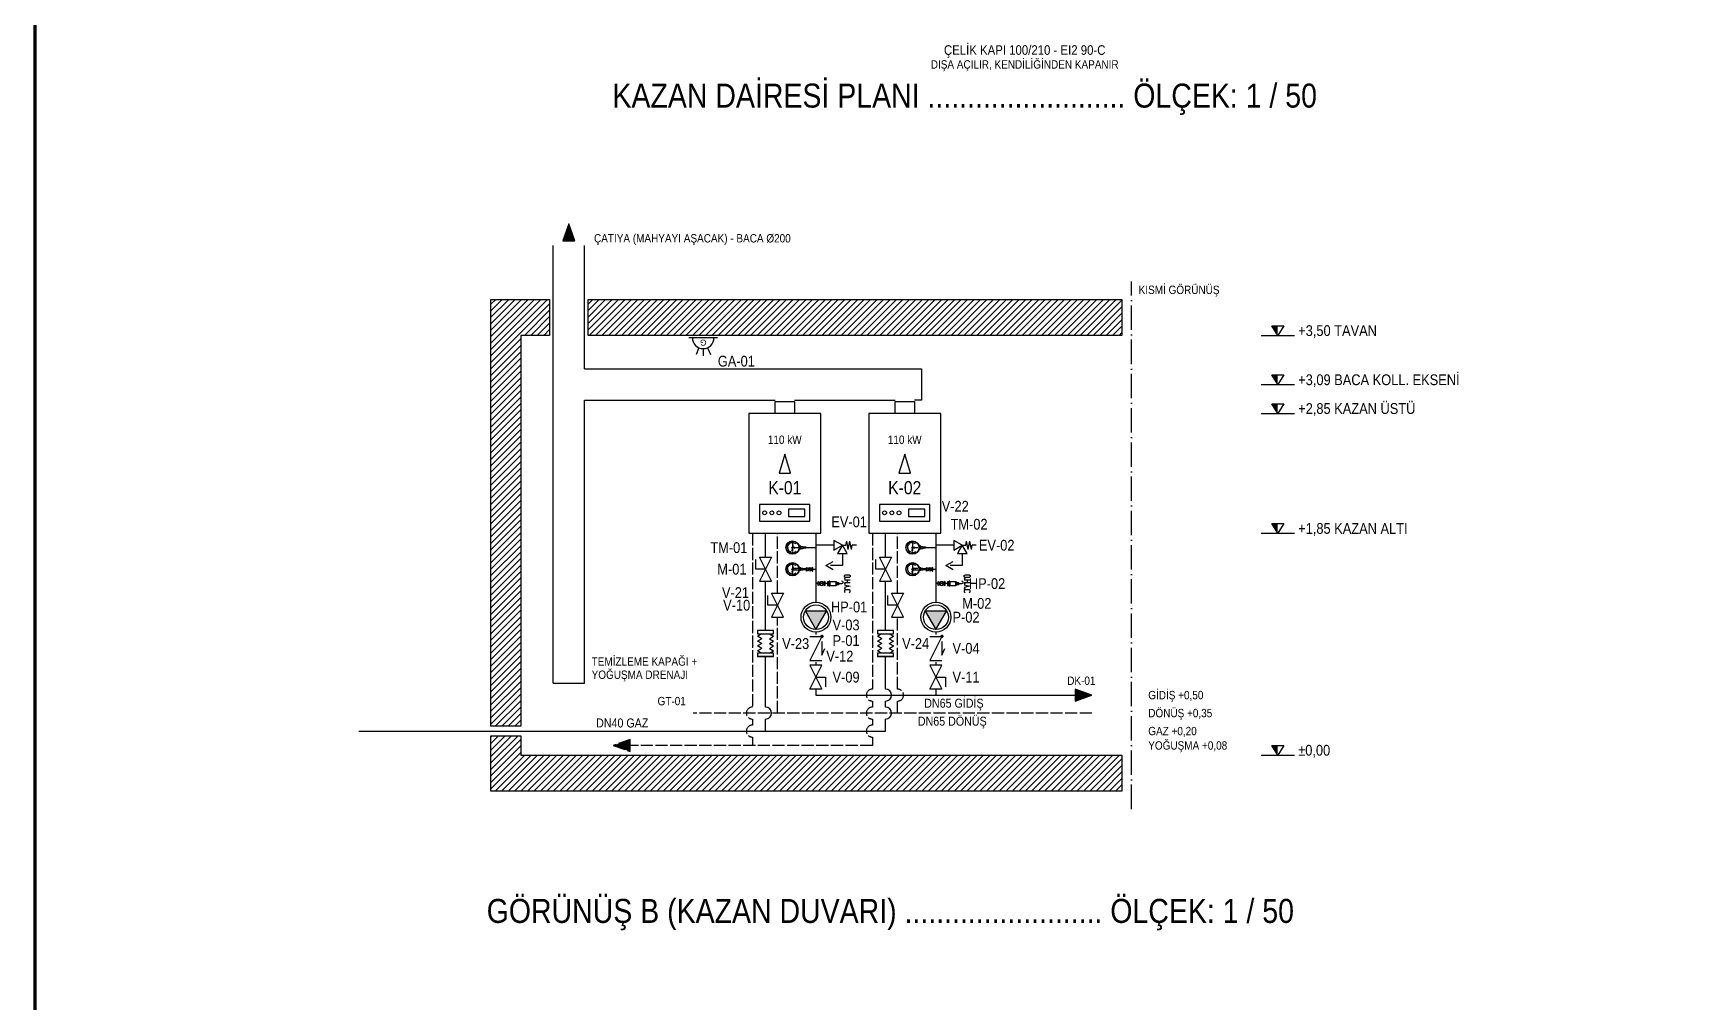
# Model space of a CAD drawing. Header units: centimetres. Extents: x -407 to 3667, y -2994 to 827.
# Drawn here: x -407 to 978, y -941 to -133 of the extents above; entities that cross this region are included whole.
import ezdxf
from ezdxf.enums import TextEntityAlignment as Align

# ---------------------------------------------------------------- set-up
doc = ezdxf.new("R2010")
doc.units = ezdxf.units.CM
doc.header["$LTSCALE"] = 8
doc.linetypes.add('DASHDOT', pattern=[3.556, 2.54, -0.508, 0, -0.508])
doc.linetypes.add('DASHED', pattern=[1.524, 1.27, -0.254])
for name, color, linetype in [('ROTAS-DOGALGAZ-BORU', 2, 'Continuous'), ('ROTAS-DOGALGAZ-SEMBOL', 2, 'Continuous'), ('ROTAS-ISITMA-BACA', 8, 'Continuous'), ('ROTAS-ISITMA-BASLIK', 5, 'Continuous'), ('ROTAS-ISITMA-CAP', 41, 'Continuous'), ('ROTAS-ISITMA-CIHAZ', 135, 'Continuous'), ('ROTAS-ISITMA-DONUS', 30, 'DASHED'), ('ROTAS-ISITMA-ETIKET', 3, 'Continuous'), ('ROTAS-ISITMA-GIDIS', 10, 'Continuous'), ('ROTAS-ISITMA-POMPA', 30, 'Continuous'), ('ROTAS-ISITMA-VANA', 1, 'Continuous'), ('ROTAS-ISITMA-YAZI', 7, 'Continuous'), ('ROTAS-ISITMA-YOGUSMA', 6, 'DASHED'), ('ROTAS-KESIT-HATTI', 1, 'DASHDOT'), ('ROTAS-KOT', 3, 'Continuous'), ('ROTAS-MIMARI-DUVAR', 7, 'Continuous'), ('ROTAS-MIMARI-KAPI', 7, 'Continuous'), ('ROTAS-MIMARI-TARAMA', 8, 'Continuous'), ('ROTAS-PAFTA', 7, 'Continuous')]:
    doc.layers.add(name, color=color, linetype=linetype)
doc.styles.add('ROTAS', font='arial.ttf')

# ---------------------------------------------------------------- blocks, each defined once
blk = doc.blocks.new('ROTAS-KAZAN-ON')
for points in [[(0, 0), (60, 0), (60, 100), (0, 100)], [(25.2, 50), (34.8, 50), (30, 66)], [(9, 10), (51, 10), (51, 24), (9, 24)], [(33, 14), (46.8, 14), (46.8, 20), (33, 20)]]:
    blk.add_lwpolyline(points, close=True)
blk.add_lwpolyline([(22, 100), (22, 110), (38, 110), (38, 100)])
for centre in [(13.2, 17), (19.2, 17), (25.2, 17)]:
    blk.add_circle(centre, 1.6)
blk = doc.blocks.new('ROTAS-KD-EMNIYET-VENTILI')
at = {"color": 1}
for p, q in [((3.49, 29.64), (-3.49, 28.301)), ((3.49, 26.962), (-3.49, 28.301)), ((0, 33.664), (0, 30.31)), ((3.49, 29.64), (0, 30.31)), ((0, 22), (-4, 15)), ((-4, 15), (4, 15)), ((3.49, 26.962), (-3.49, 25.622)), ((0, 24.953), (-3.49, 25.622)), ((7, 26), (0, 22)), ((0, 22), (0, 24.953)), ((0, 22), (7, 18)), ((4, 15), (0, 22)), ((0, 15), (0, 0)), ((7, 18), (7, 26)), ((7, 22), (17, 22)), ((17, 8.268), (13.5, 14.33)), ((17, 22), (17, 12)), ((20.5, 14.33), (17, 8.268))]:
    blk.add_line(p, q, dxfattribs=at)
at = {"style": 'ROTAS', "flags": 1}
blk.add_attdef('CAP', (-8.533, 6.372), '', height=10, rotation=358.601, dxfattribs=at)
blk = doc.blocks.new('ROTAS-KD-PURJOR')
at = {"color": 2}
for p, q in [((-4.485, 41.102), (-3.488, 42.597)), ((-4.485, 41.102), (4.485, 41.102)), ((-4.485, 29.165), (-4.485, 41.102)), ((-3.488, 43.095), (3.488, 43.095)), ((-3.488, 42.597), (-3.488, 43.095)), ((-3.488, 42.597), (3.488, 42.597)), ((-2.363, 56.51), (-3.002, 56.51)), ((-2.492, 47.082), (2.492, 47.082)), ((-2.492, 43.095), (-2.492, 47.082)), ((-0.997, 47.082), (-0.997, 43.095)), ((0, 47.082), (0, 54.148)), ((0.997, 47.082), (0.997, 43.095)), ((2.492, 47.082), (2.492, 43.095)), ((3.488, 42.597), (3.488, 43.095)), ((3.488, 42.597), (4.485, 41.102)), ((4.485, 41.102), (4.485, 29.165)), ((-4.983, 29.165), (4.983, 29.165)), ((-4.983, 29.165), (-4.983, 27.67)), ((-4.983, 27.67), (4.983, 27.67)), ((-4.983, 27.67), (-3.987, 26.175)), ((-3.987, 26.175), (3.987, 26.175)), ((-3.987, 26.175), (-3.987, 24.182)), ((-3.987, 24.182), (3.987, 24.182)), ((-1.993, 26.175), (-1.993, 24.182)), ((1.993, 26.175), (1.993, 24.182)), ((3.987, 26.175), (4.983, 27.67)), ((3.987, 24.182), (3.987, 26.175)), ((4.983, 27.67), (4.983, 29.165))]:
    blk.add_line(p, q, dxfattribs=at)
at = {"color": 1}
for p, q in [((0, 24.182), (0, 19.407)), ((0, 4.775), (0, 0))]:
    blk.add_line(p, q, dxfattribs=at)
at = {"color": 2}
for points in [[(-16.68, 59.144), (-17.98, 61.144), (-17.98, 69.144), (-16.68, 71.144), (-14.08, 71.144), (-12.78, 69.144), (-12.78, 61.144), (-14.08, 59.144), (-16.68, 59.144)], [(-7.58, 59.144), (-7.58, 71.144)], [(-2.38, 59.144), (-2.38, 71.144)], [(2.82, 59.144), (5.42, 71.144), (8.02, 59.144)], [(18.42, 69.144), (17.12, 71.144), (14.52, 71.144), (13.22, 69.144), (13.22, 61.144), (14.52, 59.144), (17.12, 59.144), (18.42, 61.144)], [(-10.7, 59.144), (-9.66, 59.144), (-9.66, 60.744), (-10.7, 60.744), (-10.7, 59.144)], [(-7.58, 65.144), (-2.38, 65.144)], [(-0.3, 59.144), (0.74, 59.144), (0.74, 60.744), (-0.3, 60.744), (-0.3, 59.144)], [(3.73, 63.144), (7.11, 63.144)], [(10.1, 59.144), (11.14, 59.144), (11.14, 60.744), (10.1, 60.744), (10.1, 59.144)]]:
    blk.add_lwpolyline(points, dxfattribs=at)
at = {"color": 1}
for points in [[(4.224, 19.407), (-4.224, 19.407), (0, 12.091)], [(4.224, 4.775), (-4.224, 4.775), (0, 12.091)]]:
    blk.add_lwpolyline(points, close=True, dxfattribs=at)
blk.add_circle((0, 12.091), 4.459, dxfattribs=at)
at = {"color": 2}
for centre, start, end in [((-3.002, 54.148), 90, 180), ((-2.363, 54.148), 0, 90)]:
    blk.add_arc(centre, 2.362, start, end, dxfattribs=at)
at = {"style": 'ROTAS', "flags": 1}
blk.add_attdef('CAP', (0, 11.723), '', height=10, rotation=270, dxfattribs=at)
blk = doc.blocks.new('ROTAS-KD-TERMOMETRE')
at = {"color": 1}
for p, q in [((-3.661, 19.205), (-4.505, 19.132)), ((-3.658, 19.849), (-4.503, 19.923)), ((-3.551, 18.571), (-4.37, 18.352)), ((-3.544, 20.483), (-4.363, 20.702)), ((-3.333, 17.965), (-4.101, 17.607)), ((-3.322, 21.087), (-4.09, 21.445)), ((-3.013, 17.406), (-3.707, 16.92)), ((-2.998, 21.644), (-3.692, 22.13)), ((-2.582, 22.135), (-3.182, 22.735)), ((-2.685, 19.723), (-0.554, 19.666)), ((-2.685, 19.723), (-2.685, 19.305)), ((-2.685, 19.305), (-0.568, 19.362)), ((-2.088, 22.547), (-2.574, 23.242)), ((-1.529, 22.867), (-1.887, 23.636)), ((-0.923, 23.085), (-1.142, 23.904)), ((-0.698, 13.537), (-0.698, 13.979)), ((-0.289, 23.195), (-0.362, 24.039)), ((0.355, 23.193), (0.429, 24.037)), ((4.529, 19.486), (0.55, 19.636)), ((4.529, 19.486), (0.561, 19.392)), ((0.698, 13.537), (0.698, 13.974)), ((0.989, 23.079), (1.208, 23.897)), ((1.593, 22.856), (1.951, 23.624)), ((2.15, 22.532), (2.636, 23.227)), ((2.641, 22.117), (3.241, 22.716)), ((3.038, 17.385), (3.733, 16.899)), ((3.053, 21.622), (3.748, 22.108)), ((3.362, 17.941), (4.131, 17.583)), ((3.373, 21.063), (4.142, 21.421)), ((3.585, 18.545), (4.403, 18.326)), ((3.591, 20.457), (4.41, 20.677)), ((3.699, 19.179), (4.543, 19.105)), ((3.701, 19.823), (4.545, 19.897)), ((-1.187, 12.488), (-1.187, 13.431)), ((1.221, 12.491), (-1.187, 12.488)), ((-0.872, 10.921), (-0.872, 12.491)), ((0.872, 10.921), (-0.872, 10.921)), ((0.89, 13.537), (-0.851, 13.534)), ((-0.523, 8.583), (-0.523, 10.921)), ((0.523, 8.583), (-0.523, 8.583)), ((-0.518, 12.602), (-0.518, 13.426)), ((0, 8.583), (0, 0)), ((0.523, 10.921), (0.523, 8.583)), ((0.558, 12.606), (0.558, 13.421)), ((0.872, 12.491), (0.872, 10.921)), ((1.221, 12.491), (1.221, 13.429))]:
    blk.add_line(p, q, dxfattribs=at)
for points in [[(-0.604, 17.969), (0.696, 17.969)], [(0.046, 17.969), (0.046, 14.969)]]:
    blk.add_lwpolyline(points, dxfattribs=at)
for centre, radius in [((0.02, 19.514), 5.581), ((0.02, 19.514), 5.302), ((-0.007, 19.488), 0.576)]:
    blk.add_circle(centre, radius, dxfattribs=at)
for centre, radius, start, end in [((-0.85, 12.961), 0.576, 54.699, 125.307), ((-0.85, 13.072), 0.576, 234.694, 305.301), ((0.015, 12.208), 1.329, 65.903, 113.651), ((0.015, 13.82), 1.329, 246.35, 294.097), ((0.891, 12.958), 0.576, 54.693, 125.301), ((0.891, 13.076), 0.576, 234.7, 305.307)]:
    blk.add_arc(centre, radius, start, end, dxfattribs=at)
at = {"style": 'ROTAS', "flags": 1}
blk.add_attdef('CAP', (0, 0.934), '', height=1, rotation=270, dxfattribs=at)
blk = doc.blocks.new('ROTAS-KD-MANOMETRE')
at = {"color": 1}
for p, q in [((-3.661, 19.205), (-4.505, 19.132)), ((-3.658, 19.849), (-4.503, 19.923)), ((-3.551, 18.571), (-4.37, 18.352)), ((-3.544, 20.483), (-4.363, 20.702)), ((-3.333, 17.965), (-4.101, 17.607)), ((-3.322, 21.087), (-4.09, 21.445)), ((-3.013, 17.406), (-3.707, 16.92)), ((-2.998, 21.644), (-3.692, 22.13)), ((-2.582, 22.135), (-3.182, 22.735)), ((-2.685, 19.723), (-0.554, 19.666)), ((-2.685, 19.723), (-2.685, 19.305)), ((-2.685, 19.305), (-0.568, 19.362)), ((-2.088, 22.547), (-2.574, 23.242)), ((-1.529, 22.867), (-1.887, 23.636)), ((-0.923, 23.085), (-1.142, 23.904)), ((-0.698, 13.537), (-0.698, 13.979)), ((-0.289, 23.195), (-0.362, 24.039)), ((0.355, 23.193), (0.429, 24.037)), ((4.529, 19.486), (0.55, 19.636)), ((4.529, 19.486), (0.561, 19.392)), ((0.698, 13.537), (0.698, 13.974)), ((0.989, 23.079), (1.208, 23.897)), ((1.593, 22.856), (1.951, 23.624)), ((2.15, 22.532), (2.636, 23.227)), ((2.641, 22.117), (3.241, 22.716)), ((3.038, 17.385), (3.733, 16.899)), ((3.053, 21.622), (3.748, 22.108)), ((3.362, 17.941), (4.131, 17.583)), ((3.373, 21.063), (4.142, 21.421)), ((3.585, 18.545), (4.403, 18.326)), ((3.591, 20.457), (4.41, 20.677)), ((3.699, 19.179), (4.543, 19.105)), ((3.701, 19.823), (4.545, 19.897)), ((-1.5, 7.776), (1.5, 7.776)), ((0, 5.151), (-1.5, 7.776)), ((0, 5.151), (-1.5, 2.526)), ((-1.5, 2.526), (1.5, 2.526)), ((-1.187, 12.488), (-1.187, 13.431)), ((1.221, 12.491), (-1.187, 12.488)), ((-0.872, 10.921), (-0.872, 12.491)), ((0.872, 10.921), (-0.872, 10.921)), ((0.89, 13.537), (-0.851, 13.534)), ((-0.523, 8.583), (-0.523, 10.921)), ((0.523, 8.583), (-0.523, 8.583)), ((-0.518, 12.602), (-0.518, 13.426)), ((0, 8.583), (0, 7.963)), ((1.5, 7.776), (0, 5.151)), ((1.5, 2.526), (0, 5.151)), ((0, 2.338), (0, 0)), ((0.523, 10.921), (0.523, 8.583)), ((0.558, 12.606), (0.558, 13.421)), ((0.872, 12.491), (0.872, 10.921)), ((1.221, 12.491), (1.221, 13.429))]:
    blk.add_line(p, q, dxfattribs=at)
blk.add_lwpolyline([(-0.793, 14.969), (-0.793, 18.563), (0.046, 16.766), (0.884, 18.563), (0.884, 14.969)], dxfattribs=at)
for centre, radius in [((0.02, 19.514), 5.581), ((0.02, 19.514), 5.302), ((-0.007, 19.488), 0.576), ((0, 5.151), 1.5)]:
    blk.add_circle(centre, radius, dxfattribs=at)
for centre, radius, start, end in [((-0.85, 12.961), 0.576, 54.699, 125.307), ((-0.85, 13.072), 0.576, 234.694, 305.301), ((0.015, 12.208), 1.329, 65.903, 113.651), ((0.015, 13.82), 1.329, 246.35, 294.097), ((0.891, 12.958), 0.576, 54.693, 125.301), ((0.891, 13.076), 0.576, 234.7, 305.307)]:
    blk.add_arc(centre, radius, start, end, dxfattribs=at)
at = {"style": 'ROTAS', "flags": 1}
blk.add_attdef('CAP', (0, 9.335), '', height=10, rotation=270, dxfattribs=at)
blk = doc.blocks.new('ROTAS-POMPA')
blk.add_hatch(color=7).paths.add_polyline_path([(10.35, 0), (-4.95, 8.85), (-4.95, -8.85)])
blk.add_lwpolyline([(10.35, 0), (-4.95, 8.85), (-4.95, -8.85)], close=True)
for radius in [12.45, 10.35]:
    blk.add_circle((0, 0), radius)
blk = doc.blocks.new('ROTAS-KD-CEKVALF')
blk.add_hatch(color=1).paths.add_polyline_path([(-11.408, 5), (-11.297, 5.548), (-10.996, 5.996), (-10.548, 6.297), (-10, 6.408), (-9.452, 6.297), (-9.004, 5.996), (-8.703, 5.548), (-8.592, 5), (-8.703, 4.452), (-9.004, 4.004), (-9.452, 3.703), (-10, 3.592), (-10.548, 3.703), (-10.996, 4.004), (-11.297, 4.452), (-11.408, 5)])
at = {"color": 1}
for p, q in [((-10, -5), (-10, 5)), ((-10, 5), (10, -5)), ((-5.6, 5), (5.6, 5)), ((5.6, 5), (0, 7.32)), ((10, -5), (10, 5))]:
    blk.add_line(p, q, dxfattribs=at)
at = {"style": 'ROTAS', "flags": 1}
blk.add_attdef('CAP', (-9.712, -4.899), '', height=10, dxfattribs=at)
blk = doc.blocks.new('ROTAS-KD-KURESEL-VANA')
at = {"color": 1}
for p, q in [((0, 0), (0, 8)), ((0, 8), (8, 8))]:
    blk.add_line(p, q, dxfattribs=at)
blk.add_lwpolyline([(-10, 5), (-10, -5), (10, 5), (10, -5), (-10, 5)], dxfattribs=at)
at = {"style": 'ROTAS', "flags": 1}
blk.add_attdef('CAP', (-10.451, -0.006), '', height=10, dxfattribs=at)
blk = doc.blocks.new('ROTAS-KD-ESNEK-BAGLANTI')
at = {"color": 1}
for p, q in [((-10.752, -6.72), (-10.752, 6.72)), ((-8.064, 3.136), (-6.048, 6.72)), ((-4.032, 3.136), (-6.048, 6.72)), ((-4.032, 3.136), (-2.016, 6.72)), ((0, 3.136), (-2.016, 6.72)), ((0, 3.136), (2.016, 6.72)), ((4.032, 3.136), (2.016, 6.72)), ((4.032, 3.136), (6.048, 6.72)), ((8.064, 3.136), (6.048, 6.72)), ((-8.064, -3.136), (-6.048, -6.72)), ((-4.032, -3.136), (-6.048, -6.72)), ((-4.032, -3.136), (-2.016, -6.72)), ((0, -3.136), (-2.016, -6.72)), ((0, -3.136), (2.016, -6.72)), ((4.032, -3.136), (2.016, -6.72)), ((4.032, -3.136), (6.048, -6.72)), ((8.064, -3.136), (6.048, -6.72))]:
    blk.add_line(p, q, dxfattribs=at)
for points in [[(-8.064, 6.72), (-10.752, 6.72), (-10.752, -6.72), (-8.064, -6.72)], [(10.752, 6.72), (8.064, 6.72), (8.064, -6.72), (10.752, -6.72)]]:
    blk.add_lwpolyline(points, close=True, dxfattribs=at)
at = {"style": 'ROTAS', "flags": 1}
blk.add_attdef('CAP', (-9.327, 0), '', height=10, dxfattribs=at)
blk = doc.blocks.new('ROTAS-OK')
blk.add_hatch(color=7).paths.add_polyline_path([(0, 0), (-14, 5), (-14, -5)])
blk.add_lwpolyline([(0, 0), (-14, 5), (-14, -5)], close=True)
blk = doc.blocks.new('ROTAS-GAZ-ALARM')
for p, q in [((-4, 9), (-6, 14)), ((0, 9), (0, 15)), ((4, 9), (6, 14)), ((-12, 0), (12, 0))]:
    blk.add_line(p, q)
blk.add_arc((0, 0), 9, 0, 180)
at = {"style": 'ROTAS'}
blk.add_text('G', height=5, dxfattribs=at).set_placement((0, 4), align=Align.MIDDLE_CENTER)
blk = doc.blocks.new('ROTAS-KOT')
blk.add_hatch(color=7).paths.add_polyline_path([(0, 0), (0, 8), (-5, 8)])
blk.add_line((-14, 0), (14, 0))
blk.add_lwpolyline([(0, 0), (-5, 8), (5, 8)], close=True)

msp = doc.modelspace()

# ---------------------------------------------------------------- hatches: boundary and pattern name
at = {"layer": 'ROTAS-MIMARI-TARAMA'}
h = msp.add_hatch(dxfattribs=at)
h.set_pattern_fill('ANSI31', scale=1.2)
h.paths.add_polyline_path([(24, -355), (24, -385), (0, -385), (0, -711), (-25, -711), (-25, -355)])
h = msp.add_hatch(dxfattribs=at)
h.set_pattern_fill('ANSI31', scale=1.2)
h.paths.add_polyline_path([(501, -355), (501, -385), (56, -385), (56, -355)])
h = msp.add_hatch(dxfattribs=at)
h.set_pattern_fill('ANSI31', scale=1.2)
h.paths.add_polyline_path([(-25, -719), (0, -719), (0, -735), (501, -735), (501, -765), (-25, -765)])

# ---------------------------------------------------------------- linework, layer by layer
at = {"layer": 'ROTAS-DOGALGAZ-BORU'}
for points in [[(204, -569.5), (204, -550)], [(304, -569.5), (304, -550)], [(204, -631), (204, -590.5)], [(304, -631), (304, -590.5)], [(-135, -715), (304, -715)]]:
    msp.add_lwpolyline(points, dxfattribs=at)
for points in [[(204, -715), (204, -705, 1), (204, -695), (204, -653)], [(304, -715), (304, -705, 1), (304, -695), (304, -690, 1), (304, -680), (304, -653)]]:
    msp.add_lwpolyline(points, format="xyb", dxfattribs=at)
at = {"layer": 'ROTAS-ISITMA-BACA'}
msp.add_line((27, -675), (53, -675), dxfattribs=at)
for points in [[(27, -675), (27, -310)], [(53, -413), (53, -310)], [(53, -413), (334, -413), (334, -439), (328, -439)], [(53, -439), (212, -439)], [(53, -675), (53, -439)], [(228, -439), (312, -439)]]:
    msp.add_lwpolyline(points, dxfattribs=at)
at = {"layer": 'ROTAS-ISITMA-DONUS'}
for points in [[(214, -599.5), (214, -550)], [(314, -599.5), (314, -550)], [(214, -700), (214, -620.5)], [(476, -700), (143.5, -700)]]:
    msp.add_lwpolyline(points, dxfattribs=at)
msp.add_lwpolyline([(314, -700), (314, -690, 1), (314, -680), (314, -620.5)], format="xyb", dxfattribs=at)
at = {"layer": 'ROTAS-ISITMA-GIDIS'}
for points in [[(246, -550), (246, -607.5)], [(346, -550), (346, -607.5)], [(246, -632.5), (246, -634.5)], [(346, -632.5), (346, -634.5)], [(246, -657.5), (246, -659.5)], [(346, -657.5), (346, -659.5)], [(246, -680.5), (246, -685)], [(246, -685), (462, -685)], [(346, -680.5), (346, -685)]]:
    msp.add_lwpolyline(points, dxfattribs=at)
at = {"layer": 'ROTAS-ISITMA-YOGUSMA'}
for points in [[(193, -550), (193, -695, 1), (193, -705), (193, -710, 1), (193, -720), (193, -727)], [(293, -550), (293, -680, 1), (293, -690), (293, -695, 1), (293, -705), (293, -710, 1), (293, -720), (293, -727)]]:
    msp.add_lwpolyline(points, format="xyb", dxfattribs=at)
msp.add_lwpolyline([(293, -727), (91, -727)], dxfattribs=at)
at = {"layer": 'ROTAS-KESIT-HATTI'}
msp.add_line((509, -780), (509, -340), dxfattribs=at)
at = {"layer": 'ROTAS-MIMARI-DUVAR'}
for points in [[(24, -355), (24, -385), (0, -385), (0, -711), (-25, -711), (-25, -355)], [(501, -355), (501, -385), (56, -385), (56, -355)], [(-25, -719), (0, -719), (0, -735), (501, -735), (501, -765), (-25, -765)]]:
    msp.add_lwpolyline(points, close=True, dxfattribs=at)

# ---------------------------------------------------------------- block references
at = {"layer": 'ROTAS-DOGALGAZ-SEMBOL'}
for name, p, rotation in [('ROTAS-GAZ-ALARM', (152, -387), 180), ('ROTAS-KD-KURESEL-VANA', (204, -580), 90), ('ROTAS-KD-KURESEL-VANA', (304, -580), 90), ('ROTAS-KD-ESNEK-BAGLANTI', (204, -642), 90), ('ROTAS-KD-ESNEK-BAGLANTI', (304, -642), 90)]:
    msp.add_blockref(name, p, dxfattribs=dict(at, rotation=rotation))
at = {"layer": 'ROTAS-ISITMA-BACA', "rotation": 90}
msp.add_blockref('ROTAS-OK', (40, -292), dxfattribs=at)
at = {"layer": 'ROTAS-ISITMA-CIHAZ'}
for p in [(190, -550), (290, -550)]:
    msp.add_blockref('ROTAS-KAZAN-ON', p, dxfattribs=at)
at = {"layer": 'ROTAS-ISITMA-GIDIS'}
msp.add_blockref('ROTAS-OK', (476, -685), dxfattribs=at)
at = {"layer": 'ROTAS-ISITMA-POMPA', "rotation": 270}
for p in [(246, -620), (346, -620)]:
    msp.add_blockref('ROTAS-POMPA', p, dxfattribs=at)
at = {"layer": 'ROTAS-ISITMA-VANA'}
for name, p, rotation in [('ROTAS-KD-TERMOMETRE', (246, -562), 90), ('ROTAS-KD-EMNIYET-VENTILI', (246, -560), 270), ('ROTAS-KD-TERMOMETRE', (346, -562), 90), ('ROTAS-KD-EMNIYET-VENTILI', (346, -560), 270), ('ROTAS-KD-MANOMETRE', (246, -580), 90), ('ROTAS-KD-MANOMETRE', (346, -580), 90), ('ROTAS-KD-KURESEL-VANA', (214, -610), 90), ('ROTAS-KD-KURESEL-VANA', (314, -610), 90), ('ROTAS-KD-CEKVALF', (246, -646), 270), ('ROTAS-KD-CEKVALF', (346, -646), 270), ('ROTAS-KD-KURESEL-VANA', (246, -670), 270), ('ROTAS-KD-KURESEL-VANA', (346, -670), 270)]:
    msp.add_blockref(name, p, dxfattribs=dict(at, rotation=rotation))
at = {"layer": 'ROTAS-ISITMA-VANA', "xscale": 0.4, "yscale": 0.4, "rotation": 270}
for p in [(246, -592), (346, -592)]:
    msp.add_blockref('ROTAS-KD-PURJOR', p, dxfattribs=at)
at = {"layer": 'ROTAS-ISITMA-YOGUSMA', "rotation": 180}
msp.add_blockref('ROTAS-OK', (77, -727), dxfattribs=at)
at = {"layer": 'ROTAS-KOT'}
for p in [(631, -385), (631, -426), (631, -450), (631, -550), (631, -735)]:
    msp.add_blockref('ROTAS-KOT', p, dxfattribs=at)

# ---------------------------------------------------------------- texts
at = {"layer": 'ROTAS-ISITMA-BASLIK', "style": 'ROTAS', "width": 0.85}
msp.add_text('GÖRÜNÜŞ B (KAZAN DUVARI) ......................... ÖLÇEK: 1 / 50', height=20, dxfattribs=at).set_placement((308, -865), align=Align.MIDDLE_CENTER)
at = {"layer": 'ROTAS-ISITMA-ETIKET', "style": 'ROTAS', "width": 0.85}
for s, p in [('K-01', (220, -512)), ('K-02', (320, -512))]:
    msp.add_text(s, height=11, dxfattribs=at).set_placement(p, align=Align.MIDDLE_CENTER)

# ---------------------------------------------------------------- wipeouts: each hides what was drawn before it
for points in [[(486.076, -152), (486.076, -142), (353.924, -142), (353.924, -152)], [(199.445, -308.5), (199.445, -299.5), (60, -299.5), (60, -308.5)], [(567.197, -689.5), (567.197, -680.5), (522, -680.5), (522, -689.5)]]:
    msp.add_wipeout(points)

# ---------------------------------------------------------------- next in the draw order: texts
at = {"layer": 'ROTAS-ISITMA-BACA', "style": 'ROTAS', "width": 0.85}
msp.add_text('ÇATIYA (MAHYAYI AŞACAK) - BACA Ø200', height=7, dxfattribs=at).set_placement((61, -304), align=Align.MIDDLE_LEFT)
at = {"layer": 'ROTAS-KOT', "style": 'ROTAS', "width": 0.85}
msp.add_text('GİDİŞ +0,50', height=7, dxfattribs=at).set_placement((523, -685), align=Align.MIDDLE_LEFT)
at = {"layer": 'ROTAS-MIMARI-KAPI', "style": 'ROTAS', "width": 0.85}
msp.add_text('ÇELİK KAPI 100/210 - EI2 90-C', height=8, dxfattribs=at).set_placement((420, -147), align=Align.MIDDLE_CENTER)

# ---------------------------------------------------------------- next in the draw order: wipeouts: each hides what was drawn before it
for points in [[(567.051, -351.5), (567.051, -342.5), (514, -342.5), (514, -351.5)], [(704.539, -386.5), (704.539, -375.5), (647, -375.5), (647, -386.5)], [(193.245, -412), (193.245, -401), (166, -401), (166, -412)], [(765.127, -427.5), (765.127, -416.5), (647, -416.5), (647, -427.5)], [(729.784, -451.5), (729.784, -440.5), (647, -440.5), (647, -451.5)], [(232.781, -476.5), (232.781, -467.5), (207.219, -467.5), (207.219, -476.5)], [(332.781, -476.5), (332.781, -467.5), (307.219, -467.5), (307.219, -476.5)], [(287.245, -546), (287.245, -535), (260, -535), (260, -546)], [(729.784, -551.5), (729.784, -540.5), (647, -540.5), (647, -551.5)], [(187, -567.5), (187, -556.5), (159.755, -556.5), (159.755, -567.5)], [(410.245, -565.5), (410.245, -554.5), (383, -554.5), (383, -565.5)], [(187, -585.5), (187, -574.5), (164.804, -574.5), (164.804, -585.5)], [(402.245, -597.5), (402.245, -586.5), (375, -586.5), (375, -597.5)], [(191, -615.5), (191, -604.5), (168.804, -604.5), (168.804, -615.5)], [(287.245, -617), (287.245, -606), (260, -606), (260, -617)], [(240.196, -647.5), (240.196, -636.5), (218, -636.5), (218, -647.5)], [(282.196, -645), (282.196, -634), (260, -634), (260, -645)], [(340.196, -647.5), (340.196, -636.5), (318, -636.5), (318, -647.5)], [(382.196, -651.5), (382.196, -640.5), (360, -640.5), (360, -651.5)], [(130.686, -661.5), (130.686, -652.5), (58, -652.5), (58, -661.5)], [(282.196, -675.5), (282.196, -664.5), (260, -664.5), (260, -675.5)], [(382.196, -675.5), (382.196, -664.5), (360, -664.5), (360, -675.5)], [(480, -677.5), (480, -668.5), (458.365, -668.5), (458.365, -677.5)], [(138.5, -694.5), (138.5, -685.5), (116.865, -685.5), (116.865, -694.5)], [(383.0375, -696.5), (383.0375, -687), (338.9625, -687), (338.9625, -696.5)], [(102.33, -713), (102.33, -703.5), (66.67, -703.5), (66.67, -713)], [(674.245, -736.5), (674.245, -725.5), (647, -725.5), (647, -736.5)]]:
    msp.add_wipeout(points)

# ---------------------------------------------------------------- next in the draw order: texts
at = {"layer": 'ROTAS-ISITMA-BACA', "style": 'ROTAS', "width": 0.85}
msp.add_text('TEMİZLEME KAPAĞI +', height=7, dxfattribs=at).set_placement((59, -657), align=Align.MIDDLE_LEFT)
at = {"layer": 'ROTAS-ISITMA-CAP', "style": 'ROTAS', "width": 0.85}
for s, p in [('DN65 GİDİŞ', (361, -691.75)), ('DN40 GAZ', (84.5, -708.25))]:
    msp.add_text(s, height=7.5, dxfattribs=at).set_placement(p, align=Align.MIDDLE_CENTER)
at = {"layer": 'ROTAS-ISITMA-ETIKET', "style": 'ROTAS', "width": 0.85}
for s, p in [('GA-01', (179.6225, -406.5)), ('EV-01', (273.6225, -540.5)), ('TM-01', (173.3775, -562)), ('EV-02', (396.6225, -560)), ('M-01', (175.902, -580)), ('HP-02', (388.6225, -592)), ('V-10', (179.902, -610)), ('HP-01', (273.6225, -611.5)), ('P-01', (271.098, -639.5)), ('V-23', (229.098, -642)), ('V-24', (329.098, -642)), ('V-04', (371.098, -646)), ('V-09', (271.098, -670)), ('V-11', (371.098, -670))]:
    msp.add_text(s, height=9, dxfattribs=at).set_placement(p, align=Align.MIDDLE_CENTER)
at = {"layer": 'ROTAS-ISITMA-YAZI', "style": 'ROTAS', "width": 0.85}
msp.add_text('KISMİ GÖRÜNÜŞ', height=7, dxfattribs=at).set_placement((515, -347), align=Align.MIDDLE_LEFT)
for p in [(220, -472), (320, -472)]:
    msp.add_text('110 kW', height=7, dxfattribs=at).set_placement(p, align=Align.MIDDLE_CENTER)
for s, p in [('DK-01', (479, -673)), ('GT-01', (137.5, -690))]:
    msp.add_text(s, height=7, dxfattribs=at).set_placement(p, align=Align.MIDDLE_RIGHT)
at = {"layer": 'ROTAS-KOT', "style": 'ROTAS', "width": 0.85}
for s, p in [('+3,50 TAVAN', (648, -381)), ('+3,09 BACA KOLL. EKSENİ', (648, -422)), ('+2,85 KAZAN ÜSTÜ', (648, -446)), ('+1,85 KAZAN ALTI', (648, -546)), ('±0,00', (648, -731))]:
    msp.add_text(s, height=9, dxfattribs=at).set_placement(p, align=Align.MIDDLE_LEFT)

# ---------------------------------------------------------------- next in the draw order: wipeouts: each hides what was drawn before it
for points in [[(487.759, -163.5), (487.759, -154.5), (352.241, -154.5), (352.241, -163.5)], [(387.245, -548), (387.245, -537), (360, -537), (360, -548)], [(567.197, -704.5), (567.197, -695.5), (522, -695.5), (522, -704.5)]]:
    msp.add_wipeout(points)

# ---------------------------------------------------------------- next in the draw order: texts
at = {"layer": 'ROTAS-ISITMA-BASLIK', "style": 'ROTAS', "width": 0.85}
msp.add_text('KAZAN DAİRESİ PLANI ......................... ÖLÇEK: 1 / 50', height=20, dxfattribs=at).set_placement((370, -185), align=Align.MIDDLE_CENTER)
at = {"layer": 'ROTAS-ISITMA-ETIKET', "style": 'ROTAS', "width": 0.85}
msp.add_text('TM-02', height=9, dxfattribs=at).set_placement((373.6225, -542.5), align=Align.MIDDLE_CENTER)
at = {"layer": 'ROTAS-KOT', "style": 'ROTAS', "width": 0.85}
msp.add_text('DÖNÜŞ +0,35', height=7, dxfattribs=at).set_placement((523, -700), align=Align.MIDDLE_LEFT)
at = {"layer": 'ROTAS-MIMARI-KAPI', "style": 'ROTAS', "width": 0.85}
msp.add_text('DIŞA AÇILIR, KENDİLİĞİNDEN KAPANIR', height=7, dxfattribs=at).set_placement((420, -159), align=Align.MIDDLE_CENTER)

# ---------------------------------------------------------------- next in the draw order: wipeouts: each hides what was drawn before it
for points in [[(190, -605), (190, -594), (167.804, -594), (167.804, -605)], [(391.196, -614), (391.196, -603), (369, -603), (369, -614)], [(282.196, -632), (282.196, -621), (260, -621), (260, -632)], [(277, -658), (277, -647), (254.804, -647), (254.804, -658)], [(118.905, -672.5), (118.905, -663.5), (58, -663.5), (58, -672.5)], [(381.6625, -711.5), (381.6625, -702), (337.5875, -702), (337.5875, -711.5)]]:
    msp.add_wipeout(points)

# ---------------------------------------------------------------- next in the draw order: texts
at = {"layer": 'ROTAS-ISITMA-BACA', "style": 'ROTAS', "width": 0.85}
msp.add_text('YOĞUŞMA DRENAJI', height=7, dxfattribs=at).set_placement((59, -668), align=Align.MIDDLE_LEFT)
at = {"layer": 'ROTAS-ISITMA-CAP', "style": 'ROTAS', "width": 0.85}
msp.add_text('DN65 DÖNÜŞ', height=7.5, dxfattribs=at).set_placement((359.625, -706.75), align=Align.MIDDLE_CENTER)
at = {"layer": 'ROTAS-ISITMA-ETIKET', "style": 'ROTAS', "width": 0.85}
for s, p in [('V-21', (178.902, -599.5)), ('M-02', (380.098, -608.5)), ('V-03', (271.098, -626.5)), ('V-12', (265.902, -652.5))]:
    msp.add_text(s, height=9, dxfattribs=at).set_placement(p, align=Align.MIDDLE_CENTER)

# ---------------------------------------------------------------- next in the draw order: wipeouts: each hides what was drawn before it
for points in [[(373.196, -533), (373.196, -522), (351, -522), (351, -533)], [(559.343, -719.5), (559.343, -710.5), (522, -710.5), (522, -719.5)]]:
    msp.add_wipeout(points)

# ---------------------------------------------------------------- next in the draw order: texts
msp.add_text('V-22', height=9, dxfattribs=at).set_placement((362.098, -527.5), align=Align.MIDDLE_CENTER)
at = {"layer": 'ROTAS-KOT', "style": 'ROTAS', "width": 0.85}
msp.add_text('GAZ +0,20', height=7, dxfattribs=at).set_placement((523, -715), align=Align.MIDDLE_LEFT)

# ---------------------------------------------------------------- next in the draw order: wipeouts: each hides what was drawn before it
msp.add_wipeout([(382.196, -625.5), (382.196, -614.5), (360, -614.5), (360, -625.5)])

# ---------------------------------------------------------------- next in the draw order: texts
at = {"layer": 'ROTAS-ISITMA-ETIKET', "style": 'ROTAS', "width": 0.85}
msp.add_text('P-02', height=9, dxfattribs=at).set_placement((371.098, -620), align=Align.MIDDLE_CENTER)

# ---------------------------------------------------------------- next in the draw order: wipeouts: each hides what was drawn before it
msp.add_wipeout([(575.051, -731.5), (575.051, -722.5), (522, -722.5), (522, -731.5)])

# ---------------------------------------------------------------- next in the draw order: linework, layer by layer
at = {"layer": 'ROTAS-PAFTA', "const_width": 3}
msp.add_lwpolyline([(-405, -2992.75), (3665, -2992.75), (3665, 825), (-405, 825)], close=True, dxfattribs=at)

# ---------------------------------------------------------------- next in the draw order: texts
at = {"layer": 'ROTAS-KOT', "style": 'ROTAS', "width": 0.85}
msp.add_text('YOĞUŞMA +0,08', height=7, dxfattribs=at).set_placement((523, -727), align=Align.MIDDLE_LEFT)

doc.saveas('drawing.dxf')
